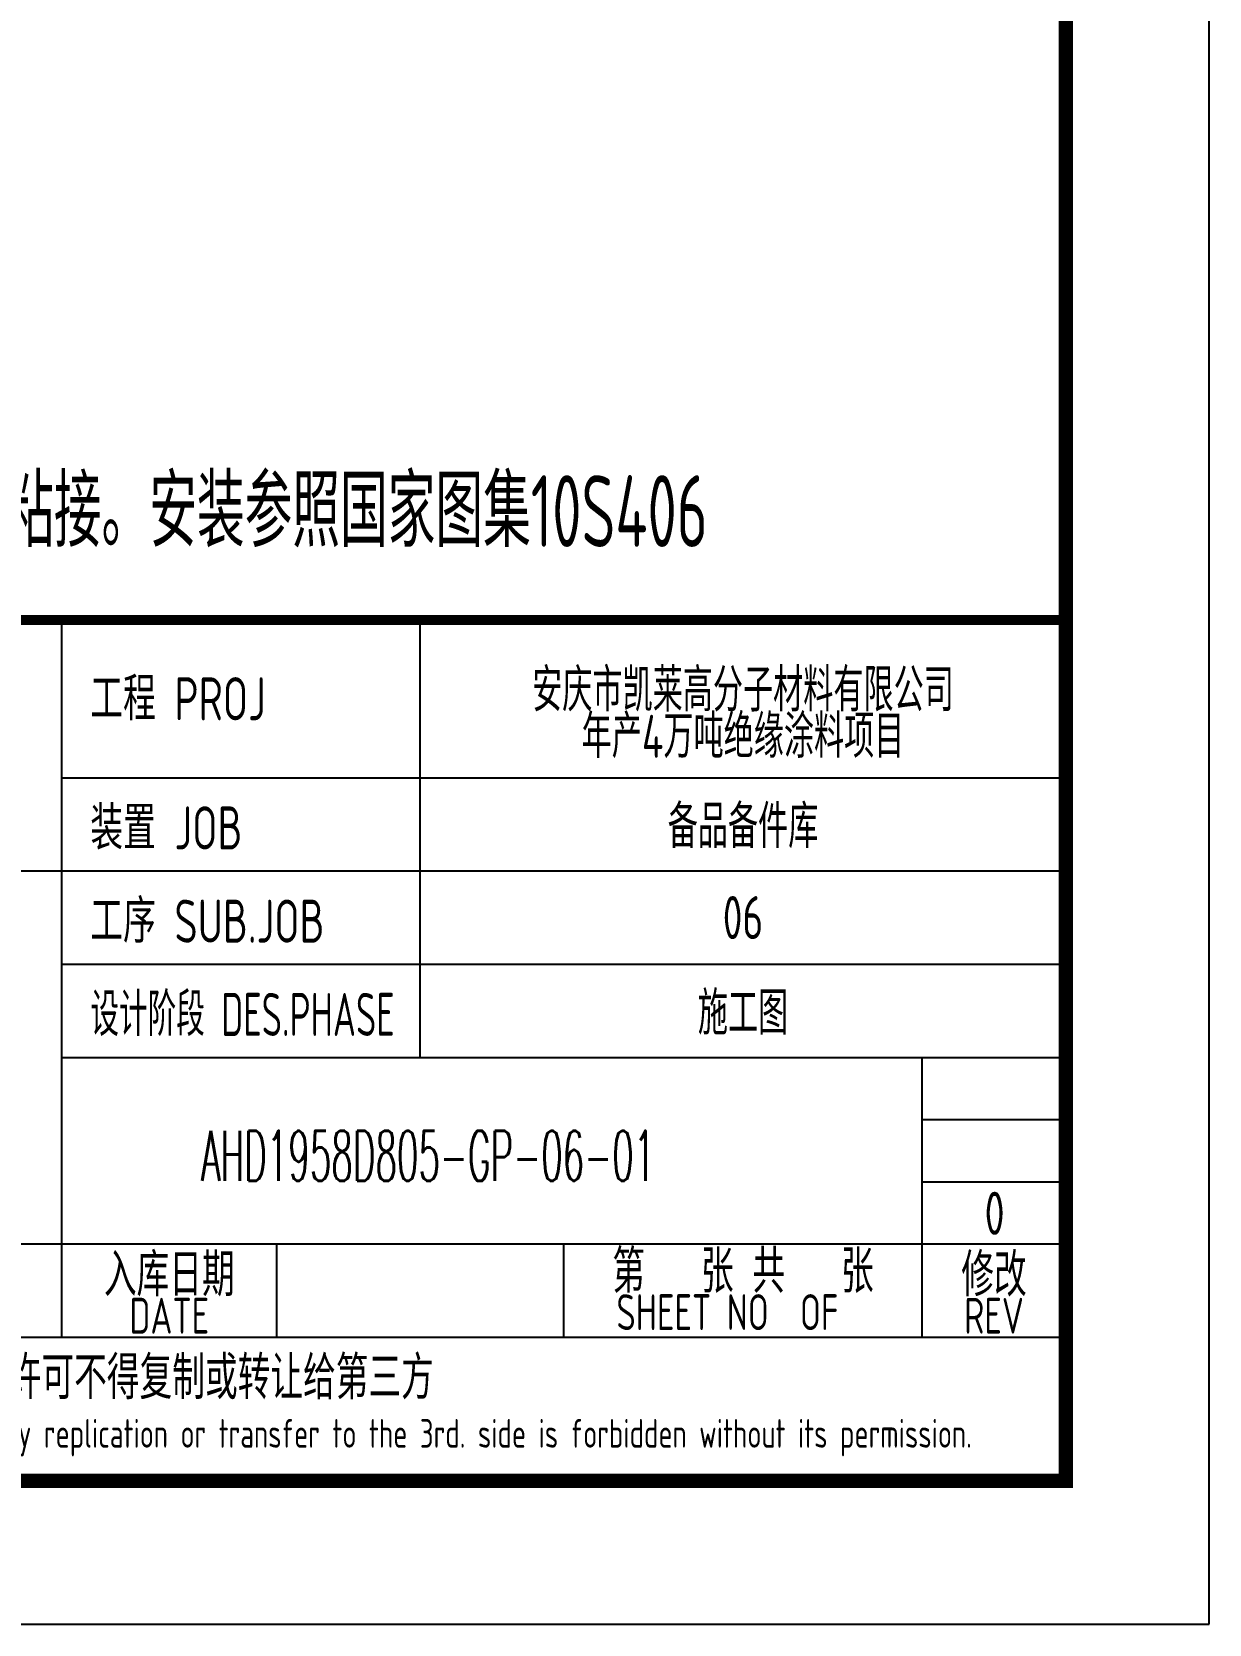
# Model space of a CAD drawing. Extents: x 4930511 to 5014611, y -422737 to -321054.
# Drawn here: x 5006403 to 5014611, y -422737 to -411639 of the extents above; entities that cross this region are included whole.
import ezdxf
from ezdxf.enums import TextEntityAlignment as Align

# ---------------------------------------------------------------- set-up
doc = ezdxf.new("R2010")
doc.units = 0
doc.header["$LTSCALE"] = 1000
doc.header["$MEASUREMENT"] = 0
doc.layers.get('0').update_dxf_attribs({"linetype": 'CONTINUOUS'})
for name, color, linetype in [('AXIS', 3, 'CONTINUOUS'), ('DIM_SYMB', 3, 'CONTINUOUS'), ('PUB_TITLE', 4, 'CONTINUOUS'), ('TWT_TEXT', 7, 'CONTINUOUS')]:
    doc.layers.add(name, color=color, linetype=linetype)
doc.styles.add('AHD', font='sceie.shx', dxfattribs={"width": 0.7, "bigfont": 'sceic.shx'})
doc.styles.add('DIM_FONT', font='SIMPLEX', dxfattribs={"width": 0.7, "bigfont": 'GBCBIG'})
doc.styles.add('TSSD_Rein', font='Tssdeng.shx', dxfattribs={"width": 0.7, "bigfont": 'hztxt.shx'})
doc.styles.add('公司标准', font='sceie.shx', dxfattribs={"width": 0.7, "height": 300, "bigfont": 'sceic.shx'})

msp = doc.modelspace()

# ---------------------------------------------------------------- linework, layer by layer
for p, q in [((5006611.1, -420737.3), (5006611.1, -415737.3)), ((5009111.1, -418787.3), (5009111.1, -415737.3)), ((5013611.1, -421737.3), (5013611.1, -415737.3)), ((5006611.1, -416837.3), (5013611.1, -416837.3)), ((4995611.1, -417487.3), (5013611.1, -417487.3)), ((5006611.1, -418137.3), (5013611.1, -418137.3)), ((5006611.1, -418787.3), (5013611.1, -418787.3)), ((5012611.1, -420737.3), (5012611.1, -418787.3)), ((5012611.1, -419220.7), (5013611.1, -419220.7)), ((5012611.1, -419654), (5013611.1, -419654)), ((4995611.1, -420087.3), (5013611.1, -420087.3)), ((5008111.1, -420737.3), (5008111.1, -420087.3)), ((5010111.1, -420737.3), (5010111.1, -420087.3)), ((4995611.1, -420737.3), (5013611.1, -420737.3)), ((4995611.1, -421737.3), (5013611.1, -421737.3))]:
    msp.add_line(p, q)
msp.add_lwpolyline([(5013611.1, -415737.3, 70, 70, 0), (4995611.1, -415737.3, 70, 70, 0), (4995611.1, -421737.3, 0, 0, 0)], format="xyseb")
at = {"layer": 'PUB_TITLE', "color": 4}
msp.add_lwpolyline([(4930511.1, -422737.3), (5014611.1, -422737.3), (5014611.1, -363337.3), (4930511.1, -363337.3)], close=True, dxfattribs=at)
at = {"layer": 'PUB_TITLE', "color": 4, "const_width": 100}
msp.add_lwpolyline([(4933011.1, -421737.3), (5013611.1, -421737.3), (5013611.1, -364337.3), (4933011.1, -364337.3)], close=True, dxfattribs=at)

# ---------------------------------------------------------------- texts
at = {"style": 'AHD'}
for s, width, p in [('工程 PROJ', 0.8, (5006811.1, -416437.3)), ('工程 PROJ', 0.8, (5006811.1, -416437.3)), ('装置 JOB', 0.8, (5006811.1, -417337.3)), ('装置 JOB', 0.8, (5006811.1, -417337.3)), ('工序 SUB.JOB', 0.8, (5006811.1, -417987.3)), ('工序 SUB.JOB', 0.8, (5006811.1, -417987.3)), ('设计阶段 DES.PHASE', 0.7, (5006811.1, -418637.3)), ('设计阶段 DES.PHASE', 0.7, (5006811.1, -418637.3))]:
    msp.add_text(s, height=300, dxfattribs=dict(at, width=width)).set_placement(p)
at = {"style": 'AHD', "width": 0.8}
for s, height, p in [('入库日期', 300, (5007361.1, -420287.3)), ('入库日期', 300, (5007361.1, -420287.3)), ('第   张 共   张', 300, (5011361.1, -420262.3)), ('修改', 300, (5013111.1, -420287.3)), ('修改', 300, (5013111.1, -420287.3)), ('DATE', 250, (5007361.1, -420587.3)), ('DATE', 250, (5007361.1, -420587.3)), ('SHEET NO  OF  ', 250, (5011361.1, -420562.3)), ('SHEET NO  OF  ', 250, (5011361.1, -420562.3)), ('REV', 250, (5013111.1, -420587.3)), ('REV', 250, (5013111.1, -420587.3)), ('本文件专有权属安徽华东化工医药工程有限责任公司所有,未经许可不得复制或转让给第三方', 300, (5004611.1, -421037.3)), ('本文件专有权属安徽华东化工医药工程有限责任公司所有,未经许可不得复制或转让给第三方', 300, (5004611.1, -421037.3)), ('The proprietary right of this document belongs to Anhui Huadong Chemical And Medical Engineering  Co.,Ltd.  and any replication or transfer to the 3rd. side is forbidden without its permission. ', 200, (5004611.1, -421437.3)), ('The proprietary right of this document belongs to Anhui Huadong Chemical And Medical Engineering  Co.,Ltd.  and any replication or transfer to the 3rd. side is forbidden without its permission. ', 200, (5004611.1, -421437.3))]:
    msp.add_text(s, height=height, dxfattribs=at).set_placement(p, align=Align.MIDDLE)
msp.add_attdef('0', text='0', height=300, dxfattribs=at).set_placement((5013115.2, -419873.4), align=Align.MIDDLE)
msp.add_attdef('0', text='0', height=300, dxfattribs=at).set_placement((5013115.2, -419873.4), align=Align.MIDDLE)
at = {"layer": 'AXIS', "style": 'TSSD_Rein', "width": 0.7}
for s, p in [('安庆市凯莱高分子材料有限公司', (5011361.1, -416209.7)), ('年产4万吨绝缘涂料项目', (5011361.1, -416532.8)), ('备品备件库', (5011361.1, -417162.3)), ('06', (5011361.1, -417812.3)), ('施工图', (5011361.1, -418462.3))]:
    msp.add_text(s, height=300, dxfattribs=at).set_placement(p, align=Align.MIDDLE)
at = {"layer": 'DIM_SYMB', "color": 7, "style": 'DIM_FONT', "width": 0.5}
msp.add_text('AHD1958D805-GP-06-01', height=350, dxfattribs=at).set_placement((5007583.5, -419648.2))
at = {"layer": 'TWT_TEXT', "color": 7, "style": '公司标准', "width": 0.7}
msp.add_text('注：雨水管采用硬聚氯乙烯排水管(UPVC)，粘接。安装参照国家图集10S406', height=500, dxfattribs=at).set_placement((4999696.1, -415229))

doc.saveas('drawing.dxf')
